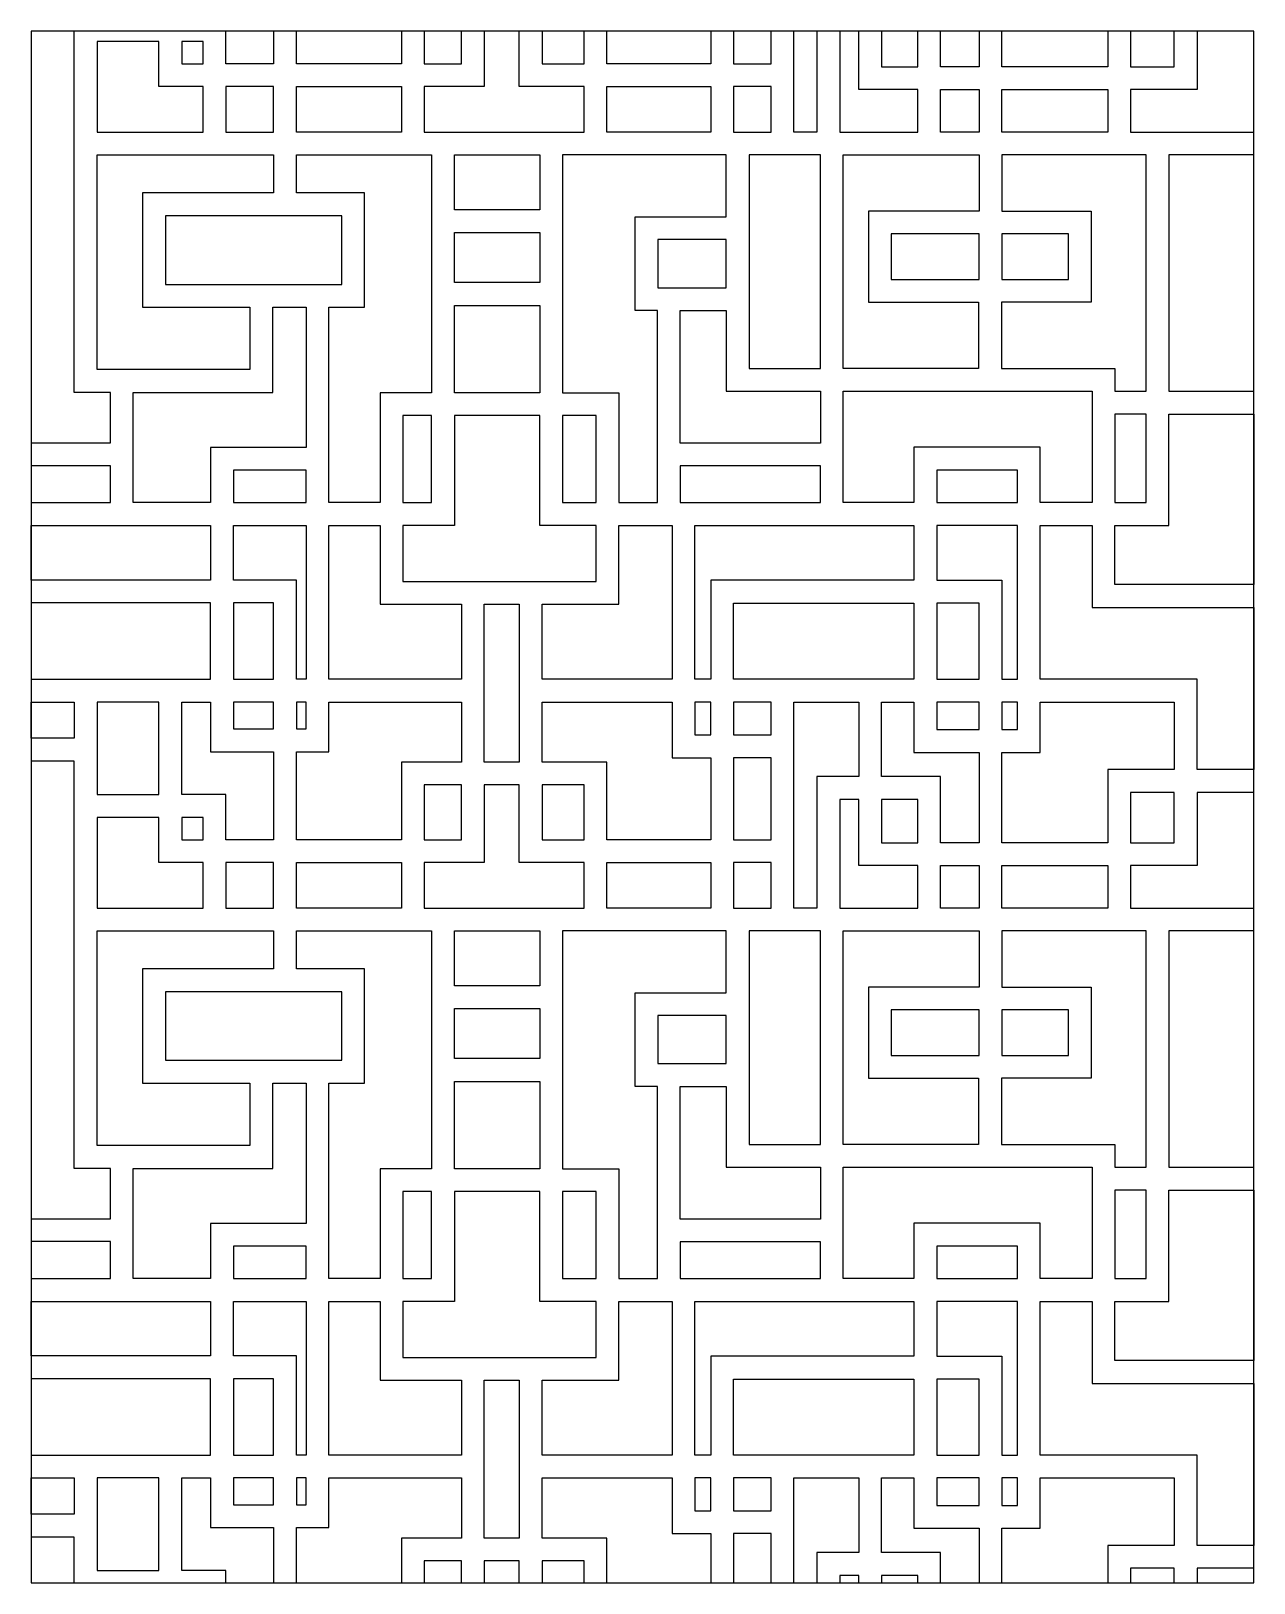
# Model space of a CAD drawing. Extents: x 20316 to 21375, y 5444 to 6787.
import ezdxf

# ---------------------------------------------------------------- set-up
doc = ezdxf.new("R2010")
doc.units = 0
doc.layers.add('LAYER_01', color=1, linetype='CONTINUOUS')

msp = doc.modelspace()

# ---------------------------------------------------------------- linework, layer by layer
at = {"layer": 'LAYER_01'}
for points in [[(20315.9, 6787.4), (20315.9, 6430.9), (20384.6, 6430.9), (20384.6, 6474.5), (20353.4, 6474.5), (20353.4, 6787.4)], [(20525.9, 6787.4), (20525.9, 6759.1), (20484.5, 6759.1), (20484.5, 6787.4)], [(20636.5, 6787.4), (20636.5, 6759.1), (20545.7, 6759.1), (20545.7, 6787.4)], [(20656.2, 6787.4), (20656.2, 6759.1), (20688.6, 6759.1), (20688.6, 6787.4)], [(20708.3, 6787.4), (20708.3, 6739.3), (20656.2, 6739.3), (20656.2, 6699.8), (20794.7, 6699.8), (20794.7, 6739.3), (20738.6, 6739.3), (20738.6, 6787.4)], [(20758.4, 6787.4), (20758.4, 6759.1), (20794.7, 6759.1), (20794.7, 6787.4)], [(20904.3, 6787.4), (20904.3, 6759.1), (20814.4, 6759.1), (20814.4, 6787.4)], [(20924.1, 6787.4), (20924.1, 6759.1), (20956.6, 6759.1), (20956.6, 6787.4)], [(20996.2, 6787.4), (20996.2, 6699.8), (20976.4, 6699.8), (20976.4, 6787.4)], [(21016, 6787.4), (21016, 6699.8), (21083.5, 6699.8), (21083.5, 6736.7), (21032.6, 6736.7), (21032.6, 6787.4)], [(21052.3, 6787.4), (21052.3, 6756.5), (21083.5, 6756.5), (21083.5, 6787.4)], [(21136.7, 6787.4), (21136.7, 6756.5), (21103.3, 6756.5), (21103.3, 6787.4)], [(21248, 6787.4), (21248, 6756.5), (21156.4, 6756.5), (21156.4, 6787.4)], [(21267.7, 6787.4), (21267.7, 6756.5), (21305.6, 6756.5), (21305.6, 6787.4)], [(21325.4, 6787.4), (21325.4, 6736.7), (21267.7, 6736.7), (21267.7, 6699.8), (21374.6, 6699.8), (21374.6, 6787.4)], [(20484.5, 5443.8), (20484.5, 5454.5), (20446.5, 5454.5), (20446.5, 5534.7), (20471.4, 5534.7), (20471.4, 5491.7), (20525.9, 5491.7), (20525.9, 5443.8)], [(20545.7, 5443.8), (20545.7, 5491.7), (20573.7, 5491.7), (20573.7, 5534.7), (20688.6, 5534.7), (20688.6, 5482.7), (20636.5, 5482.7), (20636.5, 5443.8)], [(20814.4, 5443.8), (20814.4, 5482.7), (20758.4, 5482.7), (20758.4, 5534.7), (20871, 5534.7), (20871, 5486.5), (20904.3, 5486.5), (20904.3, 5443.8)], [(20976.4, 5443.8), (20976.4, 5534.7), (21032.6, 5534.7), (21032.6, 5470.2), (20996.2, 5470.2), (20996.2, 5443.8)], [(21103.3, 5443.8), (21103.3, 5470.2), (21052.3, 5470.2), (21052.3, 5534.7), (21080.2, 5534.7), (21080.2, 5491.2), (21136.7, 5491.2), (21136.7, 5443.8)], [(21156.4, 5443.8), (21156.4, 5491.2), (21189.5, 5491.2), (21189.5, 5534.7), (21305.6, 5534.7), (21305.6, 5476.2), (21248, 5476.2), (21248, 5443.8)], [(20353.4, 5443.8), (20353.4, 5483.5), (20315.9, 5483.5), (20315.9, 5443.8)], [(20956.6, 5443.8), (20956.6, 5486.5), (20924.1, 5486.5), (20924.1, 5443.8)], [(20688.6, 5443.8), (20688.6, 5462.9), (20656.2, 5462.9), (20656.2, 5443.8)], [(20738.6, 5443.8), (20738.6, 5462.9), (20708.3, 5462.9), (20708.3, 5443.8)], [(20794.7, 5443.8), (20794.7, 5462.9), (20758.4, 5462.9), (20758.4, 5443.8)], [(21305.6, 5443.8), (21305.6, 5456.5), (21267.7, 5456.5), (21267.7, 5443.8)], [(21374.6, 5443.8), (21374.6, 5456.5), (21325.4, 5456.5), (21325.4, 5443.8)], [(21032.6, 5443.8), (21032.6, 5450.4), (21016, 5450.4), (21016, 5443.8)], [(21083.5, 5443.8), (21083.5, 5450.4), (21052.3, 5450.4), (21052.3, 5443.8)]]:
    msp.add_lwpolyline(points, dxfattribs=at)
for points in [[(20315.9, 5443.8), (21374.6, 5443.8), (21374.6, 6787.4), (20315.9, 6787.4)], [(20464.8, 6739.3), (20426.7, 6739.3), (20426.7, 6778.3), (20373.1, 6778.3), (20373.1, 6699.8), (20464.8, 6699.8)], [(20446.5, 6759.1), (20464.8, 6759.1), (20464.8, 6778.3), (20446.5, 6778.3)], [(20484.5, 6699.8), (20525.9, 6699.8), (20525.9, 6739.3), (20484.5, 6739.3)], [(20636.5, 6699.8), (20545.7, 6699.8), (20545.7, 6739.3), (20636.5, 6739.3)], [(20814.4, 6739.3), (20904.3, 6739.3), (20904.3, 6699.8), (20814.4, 6699.8)], [(20956.6, 6699.8), (20956.6, 6739.3), (20924.1, 6739.3), (20924.1, 6699.8)], [(21136.7, 6736.7), (21136.7, 6699.8), (21103.3, 6699.8), (21103.3, 6736.7)], [(21248, 6699.8), (21156.4, 6699.8), (21156.4, 6736.7), (21248, 6736.7)], [(20373.1, 6494.3), (20373.1, 6680.1), (20525.9, 6680.1), (20525.9, 6647.3), (20412.5, 6647.3), (20412.5, 6548.3), (20505.4, 6548.3), (20505.4, 6494.3)], [(20662.6, 6680.1), (20662.6, 6474.2), (20618.1, 6474.2), (20618.1, 6379.2), (20573.7, 6379.2), (20573.7, 6548.3), (20604.7, 6548.3), (20604.7, 6647.3), (20545.7, 6647.3), (20545.7, 6680.1)], [(20756.3, 6632.6), (20682.4, 6632.6), (20682.4, 6680.1), (20756.3, 6680.1)], [(20917.8, 6680.1), (20776, 6680.1), (20776, 6474.2), (20824.9, 6474.2), (20824.9, 6379.2), (20858.2, 6379.2), (20858.2, 6545.4), (20838.8, 6545.4), (20838.8, 6626.6), (20917.8, 6626.6)], [(20937.6, 6680.1), (20937.6, 6495.3), (20999.3, 6495.3), (20999.3, 6680.1)], [(21136.2, 6495.3), (21019.1, 6495.3), (21019.1, 6680.1), (21136.7, 6680.1), (21136.7, 6631.4), (21040.8, 6631.4), (21040.8, 6552.6), (21136.2, 6552.6)], [(21156, 6495.3), (21254.3, 6495.3), (21254.3, 6475.5), (21281.2, 6475.5), (21281.2, 6680.1), (21156.4, 6680.1), (21156.4, 6631.4), (21233.8, 6631.4), (21233.8, 6552.6), (21156, 6552.6)], [(21374.6, 6680.1), (21301, 6680.1), (21301, 6475.5), (21374.6, 6475.5)], [(20584.9, 6627.5), (20432.2, 6627.5), (20432.2, 6568.1), (20584.9, 6568.1)], [(20682.4, 6612.9), (20756.3, 6612.9), (20756.3, 6569.6), (20682.4, 6569.6)], [(21060.6, 6572.4), (21136.7, 6572.4), (21136.7, 6611.7), (21060.6, 6611.7)], [(21156.4, 6572.4), (21214.1, 6572.4), (21214.1, 6611.7), (21156.4, 6611.7)], [(20858.5, 6606.8), (20858.5, 6565.2), (20917.8, 6565.2), (20917.8, 6606.8)], [(20554, 6426.9), (20471.4, 6426.9), (20471.4, 6379.2), (20404.4, 6379.2), (20404.4, 6474.5), (20525.2, 6474.5), (20525.2, 6548.3), (20554, 6548.3)], [(20682.4, 6549.8), (20756.3, 6549.8), (20756.3, 6474.2), (20682.4, 6474.2)], [(20917.8, 6545.4), (20917.8, 6475.5), (20999.3, 6475.5), (20999.3, 6430.6), (20878, 6430.6), (20878, 6545.4)], [(21019.1, 6475.5), (21234.5, 6475.5), (21234.5, 6379.2), (21189.5, 6379.2), (21189.5, 6427), (21080.2, 6427), (21080.2, 6379.2), (21019.1, 6379.2)], [(20637.8, 6310.9), (20805.2, 6310.9), (20805.2, 6359.4), (20756.3, 6359.4), (20756.3, 6454.5), (20682.4, 6454.5), (20682.4, 6359.4), (20637.8, 6359.4)], [(20662.6, 6454.5), (20637.8, 6454.5), (20637.8, 6379.2), (20662.6, 6379.2)], [(20805.2, 6379.2), (20805.2, 6454.5), (20776, 6454.5), (20776, 6379.2)], [(21374.6, 6308.2), (21254.3, 6308.2), (21254.3, 6359.4), (21301, 6359.4), (21301, 6455.7), (21374.6, 6455.7)], [(21281.2, 6455.7), (21254.3, 6455.7), (21254.3, 6379.2), (21281.2, 6379.2)], [(20384.6, 6379.2), (20384.6, 6411.1), (20315.9, 6411.1), (20315.9, 6379.2)], [(20999.3, 6410.9), (20878, 6410.9), (20878, 6379.2), (20999.3, 6379.2)], [(20491.2, 6379.2), (20554, 6379.2), (20554, 6407.2), (20491.2, 6407.2)], [(21100, 6407.2), (21100, 6379.2), (21169.8, 6379.2), (21169.8, 6407.2)], [(20471.4, 6312.1), (20315.9, 6312.1), (20315.9, 6359.4), (20471.4, 6359.4)], [(20554, 6359.4), (20554, 6226.3), (20545.7, 6226.3), (20545.7, 6312.1), (20491.2, 6312.1), (20491.2, 6359.4)], [(20618.1, 6291.2), (20688.6, 6291.2), (20688.6, 6226.3), (20573.7, 6226.3), (20573.7, 6359.4), (20618.1, 6359.4)], [(20824.9, 6291.2), (20824.9, 6359.4), (20871, 6359.4), (20871, 6226.3), (20758.4, 6226.3), (20758.4, 6291.2)], [(20890.7, 6226.3), (20890.7, 6359.4), (21080.2, 6359.4), (21080.2, 6311.9), (20904.3, 6311.9), (20904.3, 6226.3)], [(21156.4, 6311.9), (21156.4, 6226.3), (21169.8, 6226.3), (21169.8, 6359.4), (21100, 6359.4), (21100, 6311.9)], [(21374.6, 6148), (21325.4, 6148), (21325.4, 6226.3), (21189.5, 6226.3), (21189.5, 6359.4), (21234.5, 6359.4), (21234.5, 6288.4), (21374.6, 6288.4)], [(20471.4, 6292.3), (20315.9, 6292.3), (20315.9, 6226.3), (20471.4, 6226.3)], [(20491.2, 6292.3), (20491.2, 6226.3), (20525.9, 6226.3), (20525.9, 6292.3)], [(20738.6, 6154.5), (20708.3, 6154.5), (20708.3, 6291.2), (20738.6, 6291.2)], [(20924.1, 6292.1), (21080.2, 6292.1), (21080.2, 6226.3), (20924.1, 6226.3)], [(21136.7, 6292.1), (21100, 6292.1), (21100, 6226.3), (21136.7, 6226.3)], [(20353.4, 6175.1), (20315.9, 6175.1), (20315.9, 6206.5), (20353.4, 6206.5)], [(20373.1, 6206.5), (20373.1, 6126.3), (20426.7, 6126.3), (20426.7, 6206.5)], [(20484.5, 6115.6), (20484.5, 6126.3), (20446.5, 6126.3), (20446.5, 6206.5), (20471.4, 6206.5), (20471.4, 6163.5), (20525.9, 6163.5), (20525.9, 6087.3), (20484.5, 6087.3)], [(20491.2, 6183.3), (20525.9, 6183.3), (20525.9, 6206.5), (20491.2, 6206.5)], [(20554, 6183.3), (20554, 6206.5), (20545.7, 6206.5), (20545.7, 6183.3)], [(20545.7, 6115.6), (20545.7, 6163.5), (20573.7, 6163.5), (20573.7, 6206.5), (20688.6, 6206.5), (20688.6, 6154.5), (20636.5, 6154.5), (20636.5, 6087.3), (20545.7, 6087.3)], [(20814.4, 6115.6), (20814.4, 6154.5), (20758.4, 6154.5), (20758.4, 6206.5), (20871, 6206.5), (20871, 6158.3), (20904.3, 6158.3), (20904.3, 6087.3), (20814.4, 6087.3)], [(20890.7, 6178.1), (20904.3, 6178.1), (20904.3, 6206.5), (20890.7, 6206.5)], [(20956.6, 6178.1), (20956.6, 6206.5), (20924.1, 6206.5), (20924.1, 6178.1)], [(20996.2, 6115.6), (20996.2, 6028), (20976.4, 6028), (20976.4, 6206.5), (21032.6, 6206.5), (21032.6, 6142), (20996.2, 6142)], [(21136.7, 6115.6), (21136.7, 6084.7), (21103.3, 6084.7), (21103.3, 6142), (21052.3, 6142), (21052.3, 6206.5), (21080.2, 6206.5), (21080.2, 6162.9), (21136.7, 6162.9)], [(21100, 6206.5), (21100, 6182.7), (21136.7, 6182.7), (21136.7, 6206.5)], [(21156.4, 6206.5), (21156.4, 6182.7), (21169.8, 6182.7), (21169.8, 6206.5)], [(21156.4, 6115.6), (21156.4, 6162.9), (21189.5, 6162.9), (21189.5, 6206.5), (21305.6, 6206.5), (21305.6, 6148), (21248, 6148), (21248, 6084.7), (21156.4, 6084.7)], [(20353.4, 6115.6), (20353.4, 6155.3), (20315.9, 6155.3), (20315.9, 5759.1), (20384.6, 5759.1), (20384.6, 5802.7), (20353.4, 5802.7)], [(20956.6, 6115.6), (20956.6, 6158.3), (20924.1, 6158.3), (20924.1, 6087.3), (20956.6, 6087.3)], [(20738.6, 6115.6), (20738.6, 6134.7), (20708.3, 6134.7), (20708.3, 6067.5), (20656.2, 6067.5), (20656.2, 6028), (20794.7, 6028), (20794.7, 6067.5), (20738.6, 6067.5)], [(20656.2, 6115.6), (20656.2, 6087.3), (20688.6, 6087.3), (20688.6, 6134.7), (20656.2, 6134.7)], [(20794.7, 6115.6), (20794.7, 6134.7), (20758.4, 6134.7), (20758.4, 6087.3), (20794.7, 6087.3)], [(21325.4, 6115.6), (21325.4, 6064.9), (21267.7, 6064.9), (21267.7, 6028), (21374.6, 6028), (21374.6, 6128.3), (21325.4, 6128.3)], [(21267.7, 6115.6), (21267.7, 6084.7), (21305.6, 6084.7), (21305.6, 6128.3), (21267.7, 6128.3)], [(21016, 6115.6), (21016, 6028), (21083.5, 6028), (21083.5, 6064.9), (21032.6, 6064.9), (21032.6, 6122.2), (21016, 6122.2)], [(21052.3, 6115.6), (21052.3, 6084.7), (21083.5, 6084.7), (21083.5, 6122.2), (21052.3, 6122.2)], [(20464.8, 6067.5), (20426.7, 6067.5), (20426.7, 6106.5), (20373.1, 6106.5), (20373.1, 6028), (20464.8, 6028)], [(20446.5, 6087.3), (20464.8, 6087.3), (20464.8, 6106.5), (20446.5, 6106.5)], [(20484.5, 6028), (20525.9, 6028), (20525.9, 6067.5), (20484.5, 6067.5)], [(20636.5, 6028), (20545.7, 6028), (20545.7, 6067.5), (20636.5, 6067.5)], [(20814.4, 6067.5), (20904.3, 6067.5), (20904.3, 6028), (20814.4, 6028)], [(20956.6, 6028), (20956.6, 6067.5), (20924.1, 6067.5), (20924.1, 6028)], [(21136.7, 6064.9), (21136.7, 6028), (21103.3, 6028), (21103.3, 6064.9)], [(21248, 6028), (21156.4, 6028), (21156.4, 6064.9), (21248, 6064.9)], [(20373.1, 5822.5), (20373.1, 6008.3), (20525.9, 6008.3), (20525.9, 5975.5), (20412.5, 5975.5), (20412.5, 5876.5), (20505.4, 5876.5), (20505.4, 5822.5)], [(20662.6, 6008.3), (20662.6, 5802.4), (20618.1, 5802.4), (20618.1, 5707.4), (20573.7, 5707.4), (20573.7, 5876.5), (20604.7, 5876.5), (20604.7, 5975.5), (20545.7, 5975.5), (20545.7, 6008.3)], [(20756.3, 5960.9), (20682.4, 5960.9), (20682.4, 6008.3), (20756.3, 6008.3)], [(20917.8, 6008.3), (20776, 6008.3), (20776, 5802.4), (20824.9, 5802.4), (20824.9, 5707.4), (20858.2, 5707.4), (20858.2, 5873.6), (20838.8, 5873.6), (20838.8, 5954.8), (20917.8, 5954.8)], [(20937.6, 6008.3), (20937.6, 5823.5), (20999.3, 5823.5), (20999.3, 6008.3)], [(21136.2, 5823.5), (21019.1, 5823.5), (21019.1, 6008.3), (21136.7, 6008.3), (21136.7, 5959.6), (21040.8, 5959.6), (21040.8, 5880.8), (21136.2, 5880.8)], [(21156, 5823.5), (21254.3, 5823.5), (21254.3, 5803.7), (21281.2, 5803.7), (21281.2, 6008.3), (21156.4, 6008.3), (21156.4, 5959.6), (21233.8, 5959.6), (21233.8, 5880.8), (21156, 5880.8)], [(21374.6, 6008.3), (21301, 6008.3), (21301, 5803.7), (21374.6, 5803.7)], [(20584.9, 5955.7), (20432.2, 5955.7), (20432.2, 5896.3), (20584.9, 5896.3)], [(20682.4, 5941.1), (20756.3, 5941.1), (20756.3, 5897.8), (20682.4, 5897.8)], [(21060.6, 5900.6), (21136.7, 5900.6), (21136.7, 5939.9), (21060.6, 5939.9)], [(21156.4, 5900.6), (21214.1, 5900.6), (21214.1, 5939.9), (21156.4, 5939.9)], [(20858.5, 5935), (20858.5, 5893.4), (20917.8, 5893.4), (20917.8, 5935)], [(20554, 5755.1), (20471.4, 5755.1), (20471.4, 5707.4), (20404.4, 5707.4), (20404.4, 5802.7), (20525.2, 5802.7), (20525.2, 5876.5), (20554, 5876.5)], [(20682.4, 5878), (20756.3, 5878), (20756.3, 5802.4), (20682.4, 5802.4)], [(20917.8, 5873.6), (20917.8, 5803.7), (20999.3, 5803.7), (20999.3, 5758.8), (20878, 5758.8), (20878, 5873.6)], [(21019.1, 5803.7), (21234.5, 5803.7), (21234.5, 5707.4), (21189.5, 5707.4), (21189.5, 5755.2), (21080.2, 5755.2), (21080.2, 5707.4), (21019.1, 5707.4)], [(20637.8, 5639.1), (20805.2, 5639.1), (20805.2, 5687.6), (20756.3, 5687.6), (20756.3, 5782.7), (20682.4, 5782.7), (20682.4, 5687.6), (20637.8, 5687.6)], [(20662.6, 5782.7), (20637.8, 5782.7), (20637.8, 5707.4), (20662.6, 5707.4)], [(20805.2, 5707.4), (20805.2, 5782.7), (20776, 5782.7), (20776, 5707.4)], [(21374.6, 5636.4), (21254.3, 5636.4), (21254.3, 5687.6), (21301, 5687.6), (21301, 5783.9), (21374.6, 5783.9)], [(21281.2, 5783.9), (21254.3, 5783.9), (21254.3, 5707.4), (21281.2, 5707.4)], [(20384.6, 5707.4), (20384.6, 5739.3), (20315.9, 5739.3), (20315.9, 5707.4)], [(20999.3, 5739.1), (20878, 5739.1), (20878, 5707.4), (20999.3, 5707.4)], [(20491.2, 5707.4), (20554, 5707.4), (20554, 5735.4), (20491.2, 5735.4)], [(21100, 5735.4), (21100, 5707.4), (21169.8, 5707.4), (21169.8, 5735.4)], [(20471.4, 5640.3), (20315.9, 5640.3), (20315.9, 5687.6), (20471.4, 5687.6)], [(20554, 5687.6), (20554, 5554.5), (20545.7, 5554.5), (20545.7, 5640.3), (20491.2, 5640.3), (20491.2, 5687.6)], [(20618.1, 5619.4), (20688.6, 5619.4), (20688.6, 5554.5), (20573.7, 5554.5), (20573.7, 5687.6), (20618.1, 5687.6)], [(20824.9, 5619.4), (20824.9, 5687.6), (20871, 5687.6), (20871, 5554.5), (20758.4, 5554.5), (20758.4, 5619.4)], [(20890.7, 5554.5), (20890.7, 5687.6), (21080.2, 5687.6), (21080.2, 5640.1), (20904.3, 5640.1), (20904.3, 5554.5)], [(21156.4, 5640.1), (21156.4, 5554.5), (21169.8, 5554.5), (21169.8, 5687.6), (21100, 5687.6), (21100, 5640.1)], [(21374.6, 5476.2), (21325.4, 5476.2), (21325.4, 5554.5), (21189.5, 5554.5), (21189.5, 5687.6), (21234.5, 5687.6), (21234.5, 5616.6), (21374.6, 5616.6)], [(20471.4, 5620.5), (20315.9, 5620.5), (20315.9, 5554.5), (20471.4, 5554.5)], [(20491.2, 5620.5), (20491.2, 5554.5), (20525.9, 5554.5), (20525.9, 5620.5)], [(20738.6, 5482.7), (20708.3, 5482.7), (20708.3, 5619.4), (20738.6, 5619.4)], [(20924.1, 5620.3), (21080.2, 5620.3), (21080.2, 5554.5), (20924.1, 5554.5)], [(21136.7, 5620.3), (21100, 5620.3), (21100, 5554.5), (21136.7, 5554.5)], [(20353.4, 5503.3), (20315.9, 5503.3), (20315.9, 5534.7), (20353.4, 5534.7)], [(20373.1, 5534.7), (20373.1, 5454.5), (20426.7, 5454.5), (20426.7, 5534.7)], [(20491.2, 5511.5), (20525.9, 5511.5), (20525.9, 5534.7), (20491.2, 5534.7)], [(20554, 5511.5), (20554, 5534.7), (20545.7, 5534.7), (20545.7, 5511.5)], [(20890.7, 5506.3), (20904.3, 5506.3), (20904.3, 5534.7), (20890.7, 5534.7)], [(20956.6, 5506.3), (20956.6, 5534.7), (20924.1, 5534.7), (20924.1, 5506.3)], [(21100, 5534.7), (21100, 5510.9), (21136.7, 5510.9), (21136.7, 5534.7)], [(21156.4, 5534.7), (21156.4, 5510.9), (21169.8, 5510.9), (21169.8, 5534.7)]]:
    msp.add_lwpolyline(points, close=True, dxfattribs=at)

doc.saveas('drawing.dxf')
